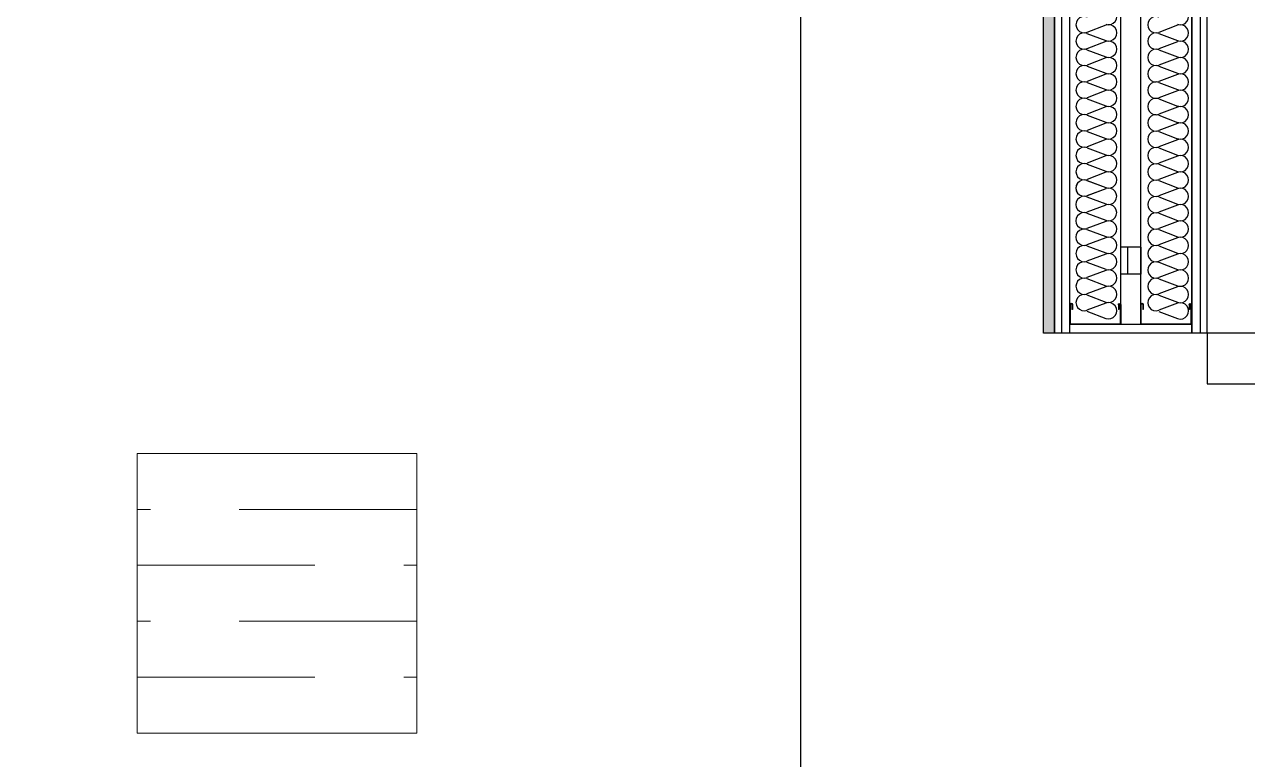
# Model space of a CAD drawing. Header units: millimetres. Extents: x 10 to 76.1, y 10 to 63.5.
# Drawn here: x 55.87 to 58.055, y 15.788 to 17.101 of the extents above; entities that cross this region are included whole.
import ezdxf

# ---------------------------------------------------------------- set-up
doc = ezdxf.new("R2010")
doc.units = ezdxf.units.MM
doc.linetypes.add('LÍNEAS_OCULTAS', pattern=[9.525, 6.35, -3.175])
for name, color, linetype in [('durlok', 3, 'Continuous'), ('equipament', 4, 'Continuous'), ('lana de vidrio', 2, 'Continuous'), ('Luces2d', 9, 'Continuous'), ('PERFILES', 2, 'Continuous'), ('Puertas2d', 3, 'Continuous'), ('Relleno', 9, 'Continuous'), ('relleno2d', 9, 'Continuous')]:
    doc.layers.add(name, color=color, linetype=linetype)

# ---------------------------------------------------------------- blocks, each defined once
blk = doc.blocks.new('LP1-1')
at = {"layer": 'PERFILES'}
for p, q in [((-0.0964, 0.0391), (-0.0964, -0.0431)), ((0.1114, 0.0388), (0.1114, -0.0431)), ((0.0596, -0.0414), (0.0601, -0.0414)), ((0.0596, -0.0431), (0.0601, -0.0431))]:
    blk.add_line(p, q, dxfattribs=at)
at = {"layer": 'PERFILES', "color": 2}
for p, q in [((-0.0949, -0.0414), (-0.0949, 0.0386)), ((-0.0879, 0.0386), (-0.0879, 0.0185)), ((-0.0879, 0.0185), (-0.0865, 0.0185)), ((-0.0865, 0.0383), (-0.0865, 0.0185)), ((0.1015, 0.0396), (0.1015, 0.0184)), ((0.1015, 0.0184), (0.1032, 0.0184)), ((0.1032, 0.0392), (0.1032, 0.0184)), ((0.1096, -0.0414), (0.1096, 0.0392)), ((-0.0964, -0.0431), (-0.063, -0.0431)), ((-0.0949, -0.0414), (-0.063, -0.0414)), ((-0.063, -0.0414), (0.0596, -0.0414)), ((-0.063, -0.0431), (0.0596, -0.0431)), ((0.0601, -0.0414), (0.1096, -0.0414)), ((0.0601, -0.0431), (0.1114, -0.0431))]:
    blk.add_line(p, q, dxfattribs=at)
for centre, radius, start, end in [((-0.0914, 0.0387), 0.00497, 355.458, 174.5769), ((-0.0914, 0.0385), 0.00349, 0.9781, 180.2201), ((0.1065, 0.0392), 0.00497, 355.458, 174.5769), ((0.1064, 0.039), 0.00319, 3.6982, 175.1096)]:
    blk.add_arc(centre, radius, start, end, dxfattribs=at)

msp = doc.modelspace()

# ---------------------------------------------------------------- hatches: boundary and pattern name
at = {"layer": 'Relleno'}
h = msp.add_hatch(dxfattribs=at)
h.set_pattern_fill('DOTS', color=256, scale=0.005, angle=90)
h.set_pattern_definition([(90, (47.191345, 6.395), (-0.0079375, 0.00396875), [0, -0.0079375])])
h.paths.add_polyline_path([(57.7106, 16.55), (57.6906, 16.55), (57.6906, 19.1807), (57.7106, 19.1807)])
at = {"layer": 'relleno2d'}
h = msp.add_hatch(dxfattribs=at)
h.set_pattern_fill('ANSI31', color=256, scale=0.01)
h.paths.add_polyline_path([(59.6881, 11.705), (59.4831, 11.705), (59.4831, 17.785), (59.6881, 17.785)])
edge = h.paths.add_edge_path(flags=17)
edge.add_line((59.6881, 18.975), (59.4831, 18.975))
edge.add_line((59.4831, 18.975), (59.4831, 19.035))
edge.add_line((59.4831, 19.035), (58.9931, 19.035))
edge.add_line((58.9931, 19.035), (58.9931, 19.475))
edge.add_line((58.9931, 19.475), (50.9148, 19.475))
edge.add_arc((50.6231, 19.545), 0.3, 193.4934, 346.5066, ccw=False)
edge.add_line((50.3314, 19.475), (50.1581, 19.475))
edge.add_line((50.1581, 19.475), (50.0231, 19.475))
edge.add_line((50.0231, 19.475), (49.9531, 19.475))
edge.add_line((49.9531, 19.475), (49.9531, 19.68))
edge.add_line((49.9531, 19.68), (59.6881, 19.68))
edge.add_line((59.6881, 19.68), (59.6881, 18.975))
edge = h.paths.add_edge_path(flags=17)
edge.add_line((59.6881, 18.975), (59.4831, 18.975))
edge.add_line((59.4831, 18.975), (59.4831, 19.035))
edge.add_line((58.9931, 19.035), (59.4831, 19.035))
edge.add_line((58.9931, 19.475), (58.9931, 19.035))
edge.add_line((50.9148, 19.475), (58.9931, 19.475))
edge.add_arc((50.6231, 19.545), 0.3, 193.4934, 346.5066)
edge.add_line((50.3314, 19.475), (50.1581, 19.475))
edge.add_line((50.1581, 19.475), (50.0231, 19.475))
edge.add_line((49.9531, 19.475), (50.0231, 19.475))
edge.add_line((49.9531, 19.68), (49.9531, 19.475))
edge.add_line((59.6881, 19.68), (49.9531, 19.68))
edge.add_line((59.6881, 19.68), (59.6881, 18.975))
edge = h.paths.add_edge_path()
edge.add_line((49.9531, 10), (59.6881, 10))
edge.add_line((50.1581, 10.205), (50.9148, 10.205))
edge.add_line((59.4831, 10.205), (50.9148, 10.205))
edge.add_line((59.4831, 10.205), (59.4831, 10.805))
edge.add_line((59.6881, 10), (59.6881, 10.805))
edge.add_line((59.4831, 10.805), (59.6881, 10.805))
edge.add_line((50.1581, 19.475), (50.1881, 19.475))

# ---------------------------------------------------------------- linework, layer by layer
at = {"color": 3}
for p, q in [((57.8647, 16.7031), (57.8297, 16.7031)), ((57.8416, 16.6551), (57.8416, 16.7031)), ((57.8647, 16.7031), (57.8647, 16.6551)), ((57.8416, 16.6551), (57.8297, 16.6551)), ((57.8647, 16.6551), (57.8416, 16.6551))]:
    msp.add_line(p, q, dxfattribs=at)
at = {"color": 1}
msp.add_lwpolyline([(57.7106, 16.55), (57.6906, 16.55), (57.6906, 19.1807), (57.7106, 19.1807)], close=True, dxfattribs=at)
at = {"layer": 'durlok', "linetype": 'Continuous', "extrusion": (0, 1, 0)}
for p, q in [((57.9556, 16.55), (57.9556, 19.475)), ((57.7381, 16.55), (57.7381, 19.1932)), ((57.9556, 19.1932), (57.9556, 16.55))]:
    msp.add_line(p, q, dxfattribs=at)
at = {"layer": 'durlok', "linetype": 'Continuous'}
for p, q in [((57.9831, 16.55), (57.9831, 19.475)), ((57.7106, 16.55), (57.7106, 19.2082)), ((57.9556, 16.565), (57.7381, 16.565)), ((57.9831, 16.55), (57.7106, 16.55))]:
    msp.add_line(p, q, dxfattribs=at)
at = {"layer": 'durlok', "linetype": 'Continuous', "extrusion": (-1.22465e-16, 0, -1)}
for p, q in [((57.9706, 19.47), (57.9706, 16.55)), ((57.7231, 19.2082), (57.7231, 16.55)), ((57.8289, 16.565), (57.8289, 19.1932)), ((57.8647, 16.565), (57.8647, 19.1932))]:
    msp.add_line(p, q, dxfattribs=at)
at = {"layer": 'equipament'}
msp.add_lwpolyline([(50.8255, 13.835), (57.2575, 13.835), (57.2575, 18.6898), (50.8255, 18.6898)], close=True, dxfattribs=at)
at = {"layer": 'lana de vidrio', "color": 2}
for p, q in [((57.802, 17.0999), (57.7685, 17.0872)), ((57.9303, 17.0998), (57.8969, 17.087)), ((57.7685, 17.0853), (57.802, 17.0726)), ((57.802, 17.0707), (57.7685, 17.058)), ((57.8969, 17.0851), (57.9303, 17.0725)), ((57.9303, 17.0705), (57.8969, 17.0578)), ((57.7685, 17.0561), (57.802, 17.0434)), ((57.8969, 17.0559), (57.9303, 17.0432)), ((57.802, 17.0415), (57.7686, 17.0288)), ((57.7686, 17.0269), (57.802, 17.0142)), ((57.9303, 17.0413), (57.8969, 17.0286)), ((57.8969, 17.0267), (57.9303, 17.014)), ((57.802, 17.0123), (57.7686, 16.9996)), ((57.9303, 17.0121), (57.8969, 16.9994)), ((57.7686, 16.9977), (57.802, 16.985)), ((57.802, 16.9831), (57.7686, 16.9704)), ((57.8969, 16.9975), (57.9303, 16.9848)), ((57.9303, 16.9829), (57.8969, 16.9702)), ((57.7686, 16.9685), (57.802, 16.9558)), ((57.8969, 16.9683), (57.9303, 16.9556)), ((57.802, 16.9539), (57.7686, 16.9412)), ((57.7686, 16.9393), (57.802, 16.9266)), ((57.9303, 16.9537), (57.8969, 16.941)), ((57.8969, 16.9391), (57.9303, 16.9264)), ((57.802, 16.9247), (57.7686, 16.912)), ((57.9303, 16.9245), (57.8969, 16.9118)), ((57.7686, 16.9101), (57.802, 16.8974)), ((57.802, 16.8955), (57.7686, 16.8828)), ((57.8969, 16.9099), (57.9303, 16.8972)), ((57.9303, 16.8953), (57.8969, 16.8826)), ((57.7686, 16.8809), (57.802, 16.8682)), ((57.8969, 16.8807), (57.9303, 16.868)), ((57.802, 16.8663), (57.7686, 16.8536)), ((57.7686, 16.8517), (57.802, 16.839)), ((57.9303, 16.8661), (57.8969, 16.8534)), ((57.8969, 16.8515), (57.9303, 16.8388)), ((57.802, 16.8371), (57.7686, 16.8244)), ((57.9303, 16.8369), (57.8969, 16.8242)), ((57.7685, 16.8225), (57.802, 16.8098)), ((57.802, 16.8079), (57.7685, 16.7952)), ((57.7686, 16.8225), (57.802, 16.8098)), ((57.802, 16.8079), (57.7686, 16.7952)), ((57.8969, 16.8223), (57.9303, 16.8096)), ((57.8969, 16.8223), (57.9303, 16.8096)), ((57.9303, 16.8077), (57.8969, 16.795)), ((57.9303, 16.8077), (57.8969, 16.795)), ((57.7685, 16.7933), (57.802, 16.7806)), ((57.8969, 16.7931), (57.9303, 16.7804)), ((57.802, 16.7787), (57.7685, 16.766)), ((57.7685, 16.7641), (57.802, 16.7514)), ((57.9303, 16.7785), (57.8969, 16.7658)), ((57.8969, 16.7639), (57.9303, 16.7512)), ((57.802, 16.7495), (57.7685, 16.7368)), ((57.9303, 16.7493), (57.8969, 16.7366)), ((57.7685, 16.7349), (57.802, 16.7222)), ((57.802, 16.7203), (57.7685, 16.7076)), ((57.8969, 16.7347), (57.9303, 16.722)), ((57.9303, 16.7201), (57.8969, 16.7074)), ((57.7685, 16.7057), (57.802, 16.693)), ((57.8969, 16.7055), (57.9303, 16.6928)), ((57.802, 16.6911), (57.7685, 16.6784)), ((57.7685, 16.6765), (57.802, 16.6638)), ((57.9303, 16.6909), (57.8969, 16.6782)), ((57.8969, 16.6763), (57.9303, 16.6636)), ((57.802, 16.6619), (57.7685, 16.6492)), ((57.9303, 16.6617), (57.8969, 16.649)), ((57.7685, 16.6473), (57.802, 16.6346)), ((57.802, 16.6327), (57.7685, 16.62)), ((57.8969, 16.6471), (57.9303, 16.6344)), ((57.9303, 16.6325), (57.8969, 16.6198)), ((57.7685, 16.6181), (57.802, 16.6054)), ((57.8969, 16.6179), (57.9303, 16.6052)), ((57.802, 16.6035), (57.7685, 16.5908)), ((57.7685, 16.5889), (57.802, 16.5762)), ((57.9303, 16.6033), (57.8969, 16.5906)), ((57.8969, 16.5887), (57.9303, 16.576))]:
    msp.add_line(p, q, dxfattribs=at)
for centre, start, end in [((57.7634, 17.1009), 69.2106, 290.8037), ((57.8072, 17.1155), 249.2106, 110.8037), ((57.8917, 17.1007), 69.2106, 290.8037), ((57.9355, 17.1153), 249.2106, 110.8037), ((57.8072, 17.0863), 249.2106, 110.8037), ((57.9355, 17.0861), 249.2106, 110.8037), ((57.7634, 17.0717), 69.2106, 290.8037), ((57.8072, 17.0571), 249.2106, 110.8037), ((57.8917, 17.0715), 69.2106, 290.8037), ((57.9355, 17.0569), 249.2106, 110.8037), ((57.7634, 17.0425), 69.2106, 290.8037), ((57.8917, 17.0423), 69.2106, 290.8037), ((57.7634, 17.0133), 69.2106, 290.8037), ((57.8072, 17.0279), 249.2106, 110.8037), ((57.8917, 17.0131), 69.2106, 290.8037), ((57.9355, 17.0277), 249.2106, 110.8037), ((57.8072, 16.9987), 249.2106, 110.8037), ((57.9355, 16.9985), 249.2106, 110.8037), ((57.7634, 16.9841), 69.2106, 290.8037), ((57.8072, 16.9695), 249.2106, 110.8037), ((57.8917, 16.9839), 69.2106, 290.8037), ((57.9355, 16.9693), 249.2106, 110.8037), ((57.7634, 16.9549), 69.2106, 290.8037), ((57.8917, 16.9547), 69.2106, 290.8037), ((57.7634, 16.9257), 69.2106, 290.8037), ((57.8072, 16.9403), 249.2106, 110.8037), ((57.8917, 16.9255), 69.2106, 290.8037), ((57.9355, 16.9401), 249.2106, 110.8037), ((57.8072, 16.9111), 249.2106, 110.8037), ((57.9355, 16.9109), 249.2106, 110.8037), ((57.7634, 16.8965), 69.2106, 290.8037), ((57.8072, 16.8819), 249.2106, 110.8037), ((57.8917, 16.8963), 69.2106, 290.8037), ((57.9355, 16.8817), 249.2106, 110.8037), ((57.7634, 16.8673), 69.2106, 290.8037), ((57.8917, 16.8671), 69.2106, 290.8037), ((57.7634, 16.8381), 69.2106, 290.8037), ((57.8072, 16.8527), 249.2106, 110.8037), ((57.8917, 16.8379), 69.2106, 290.8037), ((57.9355, 16.8525), 249.2106, 110.8037), ((57.8072, 16.8235), 249.2106, 110.8037), ((57.9355, 16.8233), 249.2106, 110.8037), ((57.7633, 16.8089), 69.2106, 290.8037), ((57.7634, 16.8089), 69.2106, 290.8037), ((57.8071, 16.7943), 249.2106, 110.8037), ((57.8917, 16.8087), 69.2106, 290.8037), ((57.8917, 16.8087), 69.2106, 290.8037), ((57.9355, 16.7941), 249.2106, 110.8037), ((57.7633, 16.7797), 69.2106, 290.8037), ((57.8917, 16.7795), 69.2106, 290.8037), ((57.7633, 16.7505), 69.2106, 290.8037), ((57.8071, 16.7651), 249.2106, 110.8037), ((57.8917, 16.7503), 69.2106, 290.8037), ((57.9355, 16.7649), 249.2106, 110.8037), ((57.8072, 16.7359), 249.2106, 110.8037), ((57.9355, 16.7357), 249.2106, 110.8037), ((57.7633, 16.7212), 69.2106, 290.8037), ((57.8072, 16.7067), 249.2106, 110.8037), ((57.8917, 16.7211), 69.2106, 290.8037), ((57.9355, 16.7065), 249.2106, 110.8037), ((57.7634, 16.692), 69.2106, 290.8037), ((57.8917, 16.6919), 69.2106, 290.8037), ((57.7634, 16.6628), 69.2106, 290.8037), ((57.8072, 16.6774), 249.2106, 110.8037), ((57.8917, 16.6626), 69.2106, 290.8037), ((57.9355, 16.6773), 249.2106, 110.8037), ((57.8072, 16.6482), 249.2106, 110.8037), ((57.9355, 16.6481), 249.2106, 110.8037), ((57.7634, 16.6336), 69.2106, 290.8037), ((57.8072, 16.619), 249.2106, 110.8037), ((57.8917, 16.6334), 69.2106, 290.8037), ((57.9355, 16.6188), 249.2106, 110.8037), ((57.7634, 16.6044), 69.2106, 290.8037), ((57.8917, 16.6042), 69.2106, 290.8037), ((57.8072, 16.5898), 249.2106, 110.8037), ((57.9355, 16.5896), 249.2106, 110.8037)]:
    msp.add_arc(centre, 0.0146, start, end, dxfattribs=at)
at = {"layer": 'Luces2d', "lineweight": 0, "ltscale": 0.05}
for p, q in [((56.5714, 16.335), (56.0714, 16.335)), ((56.0714, 16.335), (56.0714, 15.835)), ((56.5714, 15.835), (56.5714, 16.335)), ((56.0714, 15.835), (56.5714, 15.835))]:
    msp.add_line(p, q, dxfattribs=at)
at = {"layer": 'Luces2d', "linetype": 'LÍNEAS_OCULTAS', "lineweight": 0, "ltscale": 0.05}
for p, q in [((56.5714, 16.235), (56.0714, 16.235)), ((56.0714, 16.135), (56.5714, 16.135)), ((56.5714, 16.035), (56.0714, 16.035)), ((56.0714, 15.935), (56.5714, 15.935))]:
    msp.add_line(p, q, dxfattribs=at)
at = {"layer": 'Puertas2d'}
for p, q in [((58.8831, 16.55), (57.9831, 16.55)), ((57.9831, 16.55), (57.9831, 16.459)), ((57.9831, 16.459), (58.8831, 16.459))]:
    msp.add_line(p, q, dxfattribs=at)

# ---------------------------------------------------------------- block references
at = {"extrusion": (-1.22465e-16, 0, -1), "xscale": 0.4373098624145429, "yscale": 0.4373098624145429, "zscale": 0.4373098624145429}
for p in [(-57.7868, 16.5838), (-57.9134, 16.5838)]:
    msp.add_blockref('LP1-1', p, dxfattribs=at)

doc.saveas('drawing.dxf')
